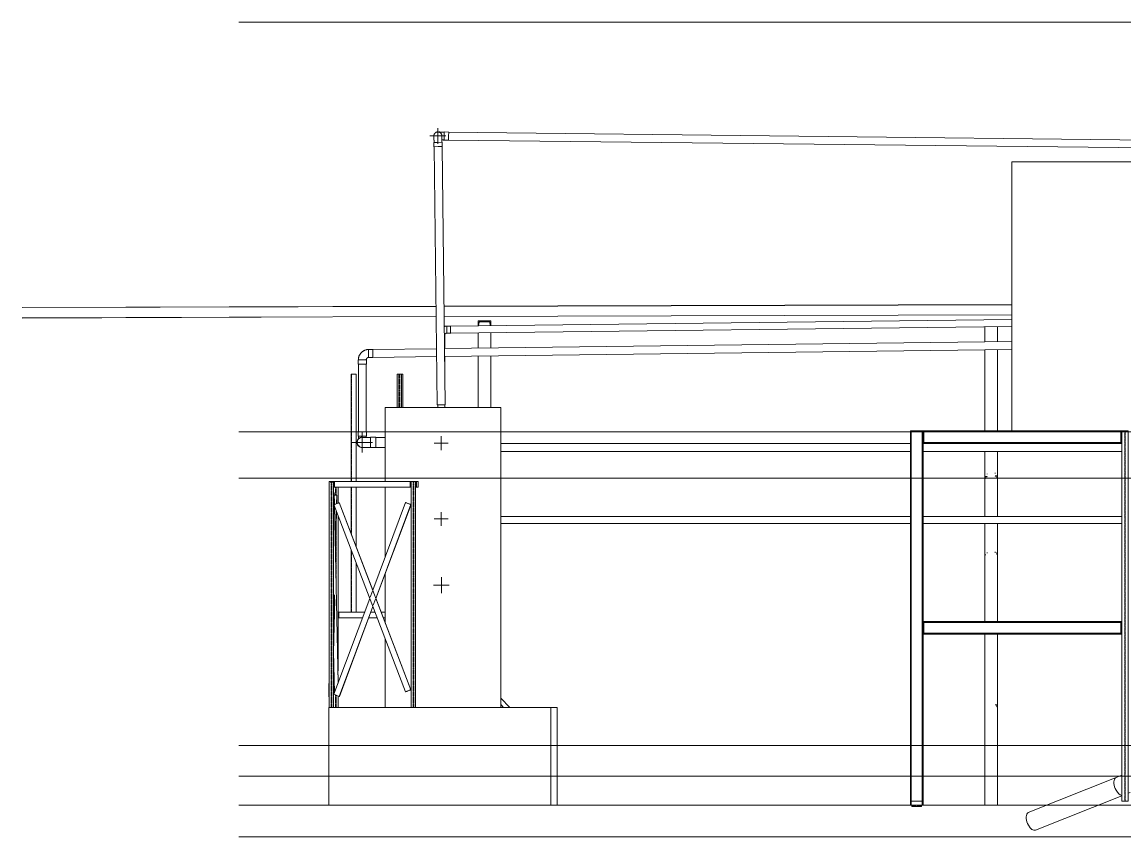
# Model space of a CAD drawing. Header units: centimetres. Extents: x -3046 to 63786, y -269 to 1483.
# Drawn here: x 15857 to 17596, y -50 to 1235 of the extents above; entities that cross this region are included whole.
import ezdxf

# ---------------------------------------------------------------- set-up
doc = ezdxf.new("R2010")
doc.units = ezdxf.units.CM
for name, pattern in [('Centre', [3.175, 0.635, -0.475, 1.59, -0.475]), ('Hidden', [0.714375, 0.47625, -0.238125]), ('Oculto', [0.714375, 0.47625, -0.238125])]:
    doc.linetypes.add(name, pattern=pattern)
for name, color, linetype, lineweight in [('A-FLOR', 7, 'Continuous', 9), ('A-FLOR-LEVL', 7, 'Continuous', 9), ('A-GENM', 7, 'Continuous', 9), ('M-EQPM', 7, 'Continuous', 9), ('M-HVAC-DUCT', 7, 'Continuous', 9), ('P-PIPE', 7, 'Continuous', 9), ('P-PIPE-CNTR', 7, 'Continuous', 9), ('S-BEAM', 7, 'Continuous', 9), ('S-COLS', 7, 'Continuous', 9)]:
    doc.layers.add(name, color=color, linetype=linetype, lineweight=lineweight)

# ---------------------------------------------------------------- blocks, each defined once
blk = doc.blocks.new('UC-Perfil universal-Pilar - 100x200 UC-1205056-s02')
at = {"layer": 'S-COLS'}
for p, q in [((-677.6, 590), (-677.6, 0)), ((-657.6, 574), (-657.6, 0)), ((-676.1, 0), (-677.6, 0)), ((-676.1, 6.5), (-676.1, 0)), ((-674.6, 0), (-676.1, 0)), ((-676.1, 0), (-676.1, 0)), ((-660.7, 0), (-674.6, 0)), ((-659.2, 0), (-660.7, 0)), ((-659.2, 6.5), (-659.2, 0)), ((-657.6, 0), (-659.2, 0)), ((-657.6, 0), (-657.6, 6.5)), ((-657.6, 0), (-657.6, 0))]:
    blk.add_line(p, q, dxfattribs=at)
blk = doc.blocks.new('UC-Perfil universal-Pilar - 100x200 UC-1216592-s02')
at = {"layer": 'S-COLS'}
for p, q in [((-677.6, 590), (-677.6, 6.5)), ((-677.3, 590), (-677.6, 590)), ((-676.1, 589), (-676.1, 6.5)), ((-659.2, 589), (-659.2, 6.5)), ((-657.6, 6.5), (-657.6, 589)), ((-676.1, 6.5), (-677.6, 6.5)), ((-674.6, 6.5), (-676.1, 6.5)), ((-660.7, 6.5), (-674.6, 6.5)), ((-659.2, 6.5), (-660.7, 6.5)), ((-657.6, 6.5), (-659.2, 6.5))]:
    blk.add_line(p, q, dxfattribs=at)
blk = doc.blocks.new('UC-Perfil universal-Pilar - 100x200 UC-V32-s02')
at = {"layer": 'S-COLS'}
for p, q in [((-344.4, 590), (-344.4, 6.5)), ((-334.4, 590), (-344.4, 590)), ((-334.4, 590), (-334.4, 6.5)), ((-334.4, 6.5), (-344.4, 6.5))]:
    blk.add_line(p, q, dxfattribs=at)
at = {"layer": 'S-COLS', "linetype": 'Oculto'}
for p, q in [((-339.8, 6.5), (-339.8, 590)), ((-339.1, 590), (-339.1, 6.5))]:
    blk.add_line(p, q, dxfattribs=at)
blk = doc.blocks.new('UC-Perfil universal - 150x200 UC-1208071-s02')
at = {"layer": 'S-BEAM'}
for p, q in [((-344.4, 289.6), (-345.7, 289.6)), ((-345.7, 288.1), (-344.4, 288.1)), ((-344.4, 271.2), (-345.7, 271.2)), ((-345.7, 269.6), (-344.4, 269.6))]:
    blk.add_line(p, q, dxfattribs=at)
blk = doc.blocks.new('UC-Perfil universal - 150x200 UC-1208385-s02')
at = {"layer": 'S-BEAM'}
for p, q in [((-656.3, 288.1), (-656.3, 289.6)), ((-345.7, 289.6), (-656.3, 289.6)), ((-656.3, 286.6), (-656.3, 288.1)), ((-345.7, 288.1), (-656.3, 288.1)), ((-656.3, 272.7), (-656.3, 286.6)), ((-345.7, 289.6), (-345.7, 288.1)), ((-345.7, 288.1), (-345.7, 286.6)), ((-345.7, 286.6), (-345.7, 272.7)), ((-656.3, 271.2), (-656.3, 272.7)), ((-656.3, 269.6), (-656.3, 271.2)), ((-656.3, 271.2), (-345.7, 271.2)), ((-345.7, 269.6), (-656.3, 269.6)), ((-345.7, 272.7), (-345.7, 271.2)), ((-345.7, 271.2), (-345.7, 269.6))]:
    blk.add_line(p, q, dxfattribs=at)
blk = doc.blocks.new('UC-Perfil universal - 150x200 UC-1208304-s02')
at = {"layer": 'S-BEAM'}
for p, q in [((-656.3, 588.5), (-656.3, 590)), ((-345.7, 590), (-656.3, 590)), ((-656.3, 586.9), (-656.3, 588.5)), ((-345.7, 588.5), (-656.3, 588.5)), ((-656.3, 573.1), (-656.3, 586.9)), ((-345.7, 590), (-345.7, 588.5)), ((-345.7, 588.5), (-345.7, 586.9)), ((-345.7, 586.9), (-345.7, 573.1)), ((-656.3, 571.5), (-656.3, 573.1)), ((-656.3, 570), (-656.3, 571.5)), ((-656.3, 571.5), (-345.7, 571.5)), ((-345.7, 570), (-656.3, 570)), ((-345.7, 573.1), (-345.7, 571.5)), ((-345.7, 571.5), (-345.7, 570))]:
    blk.add_line(p, q, dxfattribs=at)
blk = doc.blocks.new('UC-Perfil universal - 150x200 UC-1218457-s02')
at = {"layer": 'S-BEAM'}
for p, q in [((-675.1, 0), (-675.1, -0.6)), ((-660.1, -0.6), (-660.1, 0)), ((-669.6, -0.6), (-675.1, -0.6)), ((-675.1, -0.6), (-675.1, -1.9)), ((-675.1, -1.9), (-660.1, -1.9)), ((-660.1, -0.6), (-665.6, -0.6)), ((-660.1, -1.9), (-660.1, -0.6))]:
    blk.add_line(p, q, dxfattribs=at)
for centre, start_param, end_param in [((-669.6, 0.7), 4.712389, 5.759587), ((-665.6, 0.7), 3.665191, 4.712389)]:
    blk.add_ellipse(centre, major_axis=(1.52, 0), ratio=0.859138, start_param=start_param, end_param=end_param, dxfattribs=at)
blk = doc.blocks.new('UC-Perfil universal - 150x200 UC-1218455-s02')
at = {"layer": 'S-BEAM'}
blk.add_line((-660.1, -1.9), (-675.1, -1.9), dxfattribs=at)
blk = doc.blocks.new('Modelos genéricos 1 - Modelos genéricos 1-1214762-s02')
at = {"layer": 'A-GENM'}
for p, q in [((-1594, 154.2), (-1244, 154.2)), ((-1594, 154.2), (-1594, 0)), ((-1244, 154.2), (-1234, 154.2)), ((-1244, 0), (-1244, 154.2)), ((-1234, 0), (-1234, 154.2)), ((-1244, 0), (-1594, 0)), ((-1234, 0), (-1244, 0))]:
    blk.add_line(p, q, dxfattribs=at)
blk = doc.blocks.new('Elbow PVC NCh - Elbow PVC NCh-1218113-s02')
at = {"layer": 'P-PIPE', "color": 6, "true_color": 0xff00ff}
for p, q in [((-1402.2, 755.3), (-1408.3, 755.2)), ((-1411.3, 735.5), (-1411.3, 741.2)), ((-1411.3, 741.2), (-1411.3, 741.2)), ((-1408.2, 743.9), (-1402.1, 744))]:
    blk.add_line(p, q, dxfattribs=at)
at = {"layer": 'P-PIPE', "color": 6, "true_color": 0xff00ff, "flags": 128}
for points in [[(-1408.3, 755.1), (-1408.9, 755), (-1409.5, 755), (-1410, 754.9), (-1410.6, 754.9), (-1411.1, 754.8), (-1411.7, 754.6), (-1412.2, 754.5)], [(-1411.5, 741.2), (-1411.5, 741.3), (-1411.5, 741.4), (-1411.5, 741.5), (-1411.4, 741.6), (-1411.4, 741.7), (-1411.4, 741.8), (-1411.4, 741.9), (-1411.3, 742), (-1411.3, 742.1), (-1411.3, 742.2), (-1411.2, 742.3), (-1411.2, 742.4), (-1411.1, 742.5), (-1411.1, 742.6), (-1411, 742.7), (-1410.9, 742.8), (-1410.8, 742.9), (-1410.8, 743), (-1410.7, 743.1), (-1410.6, 743.1), (-1410.5, 743.2), (-1410.4, 743.3), (-1410.3, 743.4), (-1410.2, 743.5), (-1410.1, 743.5), (-1410, 743.6), (-1409.8, 743.7), (-1409.7, 743.7), (-1409.6, 743.8), (-1409.5, 743.8), (-1409.3, 743.9), (-1409.2, 743.9), (-1409.1, 743.9), (-1408.9, 744), (-1408.8, 744), (-1408.6, 744), (-1408.5, 744), (-1408.4, 744), (-1408.2, 744.1)]]:
    blk.add_lwpolyline(points, dxfattribs=at)
at = {"layer": 'P-PIPE', "color": 6, "true_color": 0xff00ff}
for centre, major_axis, ratio, start_param, end_param in [((-1408.3, 749.6), (-0.07, 5.66), 0.003681, 3.473186, 6.352979), ((-1402.2, 749.6), (-0.07, 5.66), 0.003681, 3.996785, 6.352979), ((-1417, 741.2), (5.67, 0), 0.325568, 0.000371, 0.52397), ((-1417, 735.5), (5.67, 0), 0.325568, 0.000371, 0.495151), ((-1417, 735.5), (5.67, 0), 0.325568, 6.021757, 6.283557), ((-1408.3, 749.6), (-0.07, 5.66), 0.003681, 3.141593, 3.473186), ((-1402.2, 749.6), (-0.07, 5.66), 0.003681, 3.473186, 3.993972), ((-1402.2, 749.6), (-0.07, 5.66), 0.003681, 3.211386, 3.473186)]:
    blk.add_ellipse(centre, major_axis=major_axis, ratio=ratio, start_param=start_param, end_param=end_param, dxfattribs=at)
blk = doc.blocks.new('Elbow PVC NCh - Elbow PVC NCh-1219825-s02')
at = {"layer": 'P-PIPE', "color": 6, "true_color": 0xff00ff}
for p, q in [((-1520, 580.2), (-1528.6, 580.2)), ((-1528.6, 580.2), (-1528.6, 571.9)), ((-1520, 571.9), (-1520, 580.2)), ((-1528.6, 571.9), (-1528.6, 563.7)), ((-1528.6, 563.7), (-1520, 563.7)), ((-1520, 563.7), (-1520, 571.9))]:
    blk.add_line(p, q, dxfattribs=at)
at = {"layer": 'P-PIPE', "color": 6, "true_color": 0xff00ff, "flags": 128}
for points in [[(-1528.6, 579.9), (-1529.1, 579.9), (-1529.6, 579.9), (-1530.1, 579.9), (-1530.6, 579.9), (-1531.1, 579.9), (-1531.6, 579.9), (-1532.1, 579.9), (-1532.6, 579.9), (-1533.1, 579.9), (-1533.6, 579.9), (-1534, 579.9), (-1534.5, 579.9), (-1534.9, 579.9), (-1535.4, 579.9), (-1535.8, 579.9), (-1536.2, 579.9), (-1536.6, 579.9), (-1537, 579.9), (-1537.4, 579.9), (-1537.8, 579.9), (-1538.1, 579.9), (-1538.4, 579.9), (-1538.8, 579.9), (-1539.1, 579.9), (-1539.4, 579.9), (-1539.6, 579.9), (-1539.9, 579.9), (-1540.1, 579.9), (-1540.3, 579.9), (-1540.5, 579.9), (-1540.7, 579.9), (-1540.8, 579.9), (-1541, 579.9), (-1541.1, 579.9), (-1541.2, 579.9), (-1541.3, 579.9), (-1541.3, 579.9), (-1541.4, 579.9), (-1541.4, 579.9), (-1541.4, 579.9)], [(-1541.4, 563.9), (-1541.4, 563.9), (-1541.3, 563.9), (-1541.3, 563.9), (-1541.2, 563.9), (-1541.1, 563.9), (-1541, 563.9), (-1540.9, 563.9), (-1540.7, 563.9), (-1540.6, 563.9), (-1540.4, 563.9), (-1540.2, 563.9), (-1539.9, 563.9), (-1539.7, 563.9), (-1539.4, 563.9), (-1539.1, 563.9), (-1538.8, 563.9), (-1538.5, 563.9), (-1538.2, 563.9), (-1537.9, 563.9), (-1537.5, 563.9), (-1537.1, 563.9), (-1536.7, 563.9), (-1536.3, 563.9), (-1535.9, 563.9), (-1535.5, 563.9), (-1535.1, 563.9), (-1534.6, 563.9), (-1534.2, 563.9), (-1533.7, 563.9), (-1533.2, 563.9), (-1532.7, 563.9), (-1532.2, 563.9), (-1531.8, 563.9), (-1531.3, 563.9), (-1530.8, 563.9), (-1530.2, 563.9), (-1529.7, 563.9), (-1529.2, 563.9), (-1528.7, 563.9), (-1528.6, 563.9)]]:
    blk.add_lwpolyline(points, dxfattribs=at)
at = {"layer": 'P-PIPE', "color": 6, "true_color": 0xff00ff}
for radius, start, end in [(8.25, 75.9345, 180), (8, 150, 180), (8, 105, 148.6592), (8, 87.3585, 98.156), (8, 79.649, 82.758), (8.26, 180, 284.0009), (8, 180, 240), (8, 246.4569, 273.4117)]:
    blk.add_arc((-1541.4, 571.9), radius, start, end, dxfattribs=at)
blk = doc.blocks.new('Elbow PVC NCh - Elbow PVC NCh-V36-s02')
at = {"layer": 'P-PIPE', "color": 6, "true_color": 0xff00ff}
for p, q in [((-1547.8, 588.8), (-1547.8, 581.9)), ((-1541.4, 588.8), (-1547.8, 588.8)), ((-1547.8, 581.9), (-1541.4, 581.9)), ((-1534.9, 588.8), (-1541.4, 588.8)), ((-1541.4, 581.9), (-1534.9, 581.9)), ((-1534.9, 581.9), (-1534.9, 588.8))]:
    blk.add_line(p, q, dxfattribs=at)
at = {"layer": 'P-PIPE', "color": 6, "true_color": 0xff00ff, "flags": 128}
for points in [[(-1547.6, 577.2), (-1547.6, 577.6), (-1547.6, 577.9), (-1547.6, 578.3), (-1547.6, 578.7), (-1547.6, 579.1), (-1547.6, 579.4), (-1547.6, 579.8), (-1547.6, 580.2), (-1547.6, 580.6), (-1547.6, 581), (-1547.6, 581.4), (-1547.6, 581.8), (-1547.6, 581.9)], [(-1535.1, 581.9), (-1535.1, 581.5), (-1535.1, 581.1), (-1535.1, 580.7), (-1535.1, 580.3), (-1535.1, 579.9)]]:
    blk.add_lwpolyline(points, dxfattribs=at)
blk = doc.blocks.new('Elbow PVC NCh - Elbow PVC NCh-1219900-s02')
at = {"layer": 'P-PIPE', "color": 6, "true_color": 0xff00ff}
for p, q in [((-1524.7, 718.6), (-1531.6, 718.5)), ((-1531.6, 718.5), (-1531.4, 706)), ((-1524.6, 705.7), (-1524.7, 718.6)), ((-1547.8, 702), (-1547.8, 695.2)), ((-1535.3, 702), (-1547.8, 702)), ((-1534.9, 702), (-1535.2, 702)), ((-1534.9, 695.2), (-1534.9, 702)), ((-1531.4, 705.8), (-1531.4, 705.6)), ((-1531.4, 705.6), (-1524.6, 705.7)), ((-1547.8, 695.2), (-1534.9, 695.2))]:
    blk.add_line(p, q, dxfattribs=at)
at = {"layer": 'P-PIPE', "color": 6, "true_color": 0xff00ff, "flags": 128}
for points in [[(-1531.6, 718.3), (-1532.2, 718.3), (-1532.9, 718.2), (-1533.5, 718.2), (-1534.1, 718.1), (-1534.8, 717.9), (-1535.4, 717.8), (-1536, 717.6), (-1536.7, 717.4), (-1537.3, 717.2), (-1537.9, 716.9), (-1538.5, 716.7), (-1539, 716.4), (-1539.6, 716), (-1540.2, 715.7), (-1540.7, 715.3), (-1541.2, 715), (-1541.7, 714.6), (-1542.2, 714.1), (-1542.7, 713.7), (-1543.2, 713.2), (-1543.6, 712.7), (-1544, 712.2), (-1544.4, 711.7), (-1544.8, 711.2), (-1545.2, 710.6), (-1545.5, 710.1), (-1545.8, 709.5), (-1546.1, 708.9), (-1546.4, 708.3), (-1546.6, 707.7), (-1546.8, 707.1), (-1547, 706.5), (-1547.2, 705.9), (-1547.3, 705.2), (-1547.4, 704.6), (-1547.5, 703.9), (-1547.6, 703.3), (-1547.6, 702.7), (-1547.6, 702)], [(-1535.1, 702), (-1535.1, 702.2), (-1535.1, 702.3), (-1535.1, 702.5), (-1535.1, 702.6), (-1535.1, 702.8), (-1535, 702.9), (-1535, 703.1), (-1534.9, 703.2), (-1534.9, 703.4), (-1534.8, 703.5), (-1534.8, 703.6), (-1534.7, 703.8), (-1534.6, 703.9), (-1534.6, 704), (-1534.5, 704.2), (-1534.4, 704.3), (-1534.3, 704.4), (-1534.2, 704.5), (-1534.1, 704.6), (-1534, 704.7), (-1533.9, 704.8), (-1533.8, 704.9), (-1533.6, 705), (-1533.5, 705.1), (-1533.4, 705.2), (-1533.3, 705.3), (-1533.1, 705.4), (-1533, 705.4), (-1532.9, 705.5), (-1532.7, 705.5), (-1532.6, 705.6), (-1532.4, 705.6), (-1532.3, 705.7), (-1532.1, 705.7), (-1532, 705.7), (-1531.8, 705.8), (-1531.7, 705.8), (-1531.5, 705.8), (-1531.4, 705.8)]]:
    blk.add_lwpolyline(points, dxfattribs=at)
blk = doc.blocks.new('Elbow PVC NCh - Elbow PVC NCh-V37-s02')
at = {"layer": 'P-PIPE', "color": 6, "true_color": 0xff00ff}
for p, q in [((-1428.5, 1044.9), (-1428.4, 1038)), ((-1422.1, 1044.9), (-1428.5, 1044.9)), ((-1415.6, 1045), (-1422.1, 1044.9)), ((-1415.5, 1038.2), (-1415.6, 1045)), ((-1428.4, 1038), (-1422, 1038.1)), ((-1422, 1038.1), (-1415.5, 1038.2))]:
    blk.add_line(p, q, dxfattribs=at)
at = {"layer": 'P-PIPE', "color": 6, "true_color": 0xff00ff, "flags": 128}
for points in [[(-1428.4, 1054.9), (-1428.4, 1054.9), (-1428.4, 1054.8), (-1428.4, 1054.8), (-1428.4, 1054.7), (-1428.4, 1054.7), (-1428.4, 1054.6), (-1428.4, 1054.5), (-1428.4, 1054.4), (-1428.4, 1054.2), (-1428.4, 1054.1), (-1428.4, 1053.9), (-1428.4, 1053.7), (-1428.4, 1053.5), (-1428.4, 1053.3), (-1428.4, 1053.1), (-1428.4, 1052.9), (-1428.4, 1052.6), (-1428.4, 1052.4), (-1428.4, 1052.1), (-1428.4, 1051.8), (-1428.4, 1051.5), (-1428.4, 1051.2), (-1428.4, 1050.9), (-1428.4, 1050.6), (-1428.4, 1050.3), (-1428.4, 1049.9), (-1428.4, 1049.6), (-1428.4, 1049.2), (-1428.4, 1048.9), (-1428.4, 1048.5), (-1428.3, 1048.1), (-1428.3, 1047.7), (-1428.3, 1047.4), (-1428.3, 1047), (-1428.3, 1046.6), (-1428.3, 1046.2), (-1428.3, 1045.8), (-1428.3, 1045.4), (-1428.3, 1045), (-1428.3, 1044.9)], [(-1415.8, 1045), (-1415.8, 1045.4), (-1415.8, 1045.8), (-1415.8, 1046.2), (-1415.8, 1046.6), (-1415.8, 1047), (-1415.8, 1047.4), (-1415.8, 1047.8), (-1415.8, 1048.2), (-1415.9, 1048.5), (-1415.9, 1048.9), (-1415.9, 1049.3), (-1415.9, 1049.6), (-1415.9, 1050), (-1415.9, 1050.3), (-1415.9, 1050.7), (-1415.9, 1051), (-1415.9, 1051.3), (-1415.9, 1051.6), (-1415.9, 1051.9), (-1415.9, 1052.2), (-1415.9, 1052.5), (-1415.9, 1052.7), (-1415.9, 1053), (-1415.9, 1053.2), (-1415.9, 1053.4), (-1415.9, 1053.6), (-1415.9, 1053.8), (-1415.9, 1054), (-1415.9, 1054.2), (-1415.9, 1054.3), (-1415.9, 1054.5), (-1415.9, 1054.6), (-1415.9, 1054.7), (-1415.9, 1054.8), (-1415.9, 1054.9), (-1415.9, 1054.9), (-1415.9, 1055), (-1415.9, 1055), (-1415.9, 1055), (-1415.9, 1055)]]:
    blk.add_lwpolyline(points, dxfattribs=at)
at = {"layer": 'P-PIPE', "color": 6, "true_color": 0xff00ff}
for radius, start, end in [(6.44, 90.7043, 194.3951), (6.25, 90.7043, 184.116), (6.44, 346.6988, 90.7043), (6.25, 353.853, 90.7043)]:
    blk.add_arc((-1422.2, 1054.9), radius, start, end, dxfattribs=at)
blk = doc.blocks.new('Barras cuadradas - Pilar - SQ 70mm-1222398-s02')
at = {"layer": 'S-COLS', "linetype": 'Oculto'}
for p, q in [((-1583.8, 489), (-1583.8, 501.4)), ((-1582.5, 489), (-1582.5, 501.4)), ((-1582.5, 349), (-1582.5, 438)), ((-1583.8, 154.2), (-1583.8, 173.9)), ((-1582.5, 154.2), (-1582.5, 173.4))]:
    blk.add_line(p, q, dxfattribs=at)
at = {"layer": 'S-COLS'}
for p, q in [((-1579.6, 476.2), (-1579.6, 501.4)), ((-1579.6, 211.8), (-1579.6, 456.7)), ((-1579.6, 154.2), (-1579.6, 172.3))]:
    blk.add_line(p, q, dxfattribs=at)
blk = doc.blocks.new('Barras cuadradas - Pilar - SQ 70mm-V38-s02')
at = {"layer": 'S-COLS'}
for p, q in [((-1593.6, 510.4), (-1593.6, 154.2)), ((-1592.1, 510.4), (-1593.6, 510.4)), ((-1586.6, 154.2), (-1586.6, 509.4))]:
    blk.add_line(p, q, dxfattribs=at)
at = {"layer": 'S-COLS', "linetype": 'Oculto'}
for p, q in [((-1590.7, 154.2), (-1590.7, 509.4)), ((-1589.5, 154.2), (-1589.5, 509.4))]:
    blk.add_line(p, q, dxfattribs=at)
blk = doc.blocks.new('Barras cuadradas - Pilar - SQ 70mm-V39-s02')
at = {"layer": 'S-COLS'}
for p, q in [((-1464.3, 510.4), (-1464.3, 154.2)), ((-1457.3, 510.4), (-1464.3, 510.4)), ((-1457.3, 154.2), (-1457.3, 510.4))]:
    blk.add_line(p, q, dxfattribs=at)
at = {"layer": 'S-COLS', "linetype": 'Oculto'}
for p, q in [((-1461.4, 154.2), (-1461.4, 510.4)), ((-1460.1, 154.2), (-1460.1, 510.4))]:
    blk.add_line(p, q, dxfattribs=at)
blk = doc.blocks.new('Barras cuadradas - Pilar - SQ 70mm-1222780-s02')
at = {"layer": 'S-COLS'}
for p, q in [((-1477.7, 679.5), (-1479.6, 679.5)), ((-1477.7, 626.7), (-1477.7, 679.5))]:
    blk.add_line(p, q, dxfattribs=at)
blk = doc.blocks.new('Barras cuadradas - Pilar - SQ 70mm-1222802-s02')
at = {"layer": 'S-COLS'}
for p, q in [((-1486.6, 679.5), (-1486.6, 626.7)), ((-1479.6, 679.5), (-1486.6, 679.5)), ((-1479.6, 626.7), (-1479.6, 679.5))]:
    blk.add_line(p, q, dxfattribs=at)
at = {"layer": 'S-COLS', "linetype": 'Oculto'}
for p, q in [((-1483.7, 626.7), (-1483.7, 679.5)), ((-1482.4, 626.7), (-1482.4, 679.5))]:
    blk.add_line(p, q, dxfattribs=at)
blk = doc.blocks.new('HSS Rectangular-Column - HSS10X8X3_8-1234298-s02')
at = {"layer": 'S-COLS'}
for p, q in [((-1558.9, 679.5), (-1558.9, 510.4)), ((-1558.9, 679.5), (-1557, 679.5)), ((-1552.8, 679.5), (-1557, 679.5)), ((-1552.8, 679.5), (-1550.9, 679.5)), ((-1550.9, 510.4), (-1550.9, 679.5)), ((-1558.9, 501.4), (-1558.9, 428.3)), ((-1550.9, 407.4), (-1550.9, 501.4)), ((-1558.9, 402.7), (-1558.9, 304.3)), ((-1550.9, 304.3), (-1550.9, 381.8))]:
    blk.add_line(p, q, dxfattribs=at)
at = {"layer": 'S-COLS', "linetype": 'Hidden'}
for p, q in [((-1558.5, 679.5), (-1558.5, 510.4)), ((-1551.3, 510.4), (-1551.3, 679.5)), ((-1558.5, 501.4), (-1558.5, 427.3)), ((-1551.3, 408.4), (-1551.3, 501.4)), ((-1558.5, 401.6), (-1558.5, 304.3)), ((-1551.3, 304.3), (-1551.3, 382.8))]:
    blk.add_line(p, q, dxfattribs=at)
blk = doc.blocks.new('Elbow PVC NCh - Elbow PVC NCh-V40-s02')
at = {"layer": 'P-PIPE', "color": 6, "true_color": 0xff00ff}
for p, q in [((-1412.1, 1061.2), (-1412.2, 1054.8)), ((-1405.2, 1061.1), (-1412.1, 1061.2)), ((-1405.3, 1054.7), (-1405.2, 1061.1)), ((-1412.2, 1054.8), (-1412.3, 1048.3)), ((-1412.3, 1048.3), (-1405.4, 1048.2)), ((-1405.4, 1048.2), (-1405.3, 1054.7))]:
    blk.add_line(p, q, dxfattribs=at)
at = {"layer": 'P-PIPE', "color": 6, "true_color": 0xff00ff, "flags": 128}
for points in [[(-1420.3, 1061.2), (-1420.1, 1061.2), (-1419.8, 1061.2), (-1419.6, 1061.2), (-1419.3, 1061.1), (-1419, 1061.1), (-1418.7, 1061.1), (-1418.4, 1061.1), (-1418.1, 1061.1), (-1417.8, 1061.1), (-1417.5, 1061.1), (-1417.1, 1061.1), (-1416.8, 1061.1), (-1416.4, 1061.1), (-1416.1, 1061.1), (-1415.7, 1061.1), (-1415.3, 1061.1), (-1414.9, 1061.1), (-1414.6, 1061.1), (-1414.2, 1061.1), (-1413.8, 1061.1), (-1413.4, 1061), (-1413, 1061), (-1412.6, 1061), (-1412.2, 1061), (-1412.1, 1061)], [(-1412.3, 1048.5), (-1412.7, 1048.5), (-1413.1, 1048.5), (-1413.5, 1048.5), (-1413.9, 1048.6), (-1414.3, 1048.6), (-1414.7, 1048.6), (-1415.1, 1048.6), (-1415.4, 1048.6), (-1415.8, 1048.6)]]:
    blk.add_lwpolyline(points, dxfattribs=at)
at = {"layer": 'P-PIPE', "color": 6, "true_color": 0xff00ff}
for radius, start, end in [(6.44, 112.3473, 119), (6.45, 97.3473, 104), (6.45, 82.3473, 89), (6.45, 67.3473, 74), (6.44, 52.3473, 59), (6.45, 172.3473, 179), (6.45, 187.3473, 194), (6.45, 159.0097, 164), (6.45, 142.3473, 149), (6.44, 127.3473, 134), (6.45, 37.3473, 44), (6.44, 22.3473, 29), (6.45, 7.3473, 14), (6.44, 352.3473, 359)]:
    blk.add_arc((-1422.2, 1054.9), radius, start, end, dxfattribs=at)
blk = doc.blocks.new('HSS Square - HSS 70mm-1238580-s02')
at = {"layer": 'S-BEAM'}
for p, q in [((-1308.8, 154.2), (-1323.2, 168.6)), ((-1323.2, 158.7), (-1318.8, 154.2))]:
    blk.add_line(p, q, dxfattribs=at)
blk = doc.blocks.new('UC-Perfil universal - 150x200 UC-1245460-s02')
at = {"layer": 'S-BEAM'}
for p, q in [((-344.4, 588.5), (-345.7, 588.5)), ((-333.3, 588.5), (-334.4, 588.5)), ((-345.7, 571.5), (-344.4, 571.5)), ((-344.4, 570), (-345.7, 570))]:
    blk.add_line(p, q, dxfattribs=at)
blk = doc.blocks.new('C Shapes - C8x16-1243789-s02')
at = {"layer": 'S-BEAM'}
for p, q in [((-345.7, 589), (-344.4, 588.7)), ((-344.4, 575.3), (-345.7, 575)), ((-345.7, 574), (-344.4, 574))]:
    blk.add_line(p, q, dxfattribs=at)
blk = doc.blocks.new('C Shapes - C8x16-1245401-s02')
at = {"layer": 'S-BEAM'}
for p, q in [((-657.6, 574), (-656.9, 574)), ((-656.9, 574), (-656.9, 589)), ((-656.9, 574), (-656.3, 574))]:
    blk.add_line(p, q, dxfattribs=at)
blk = doc.blocks.new('C Shapes - C8x16-1245432-s02')
at = {"layer": 'S-BEAM'}
for p, q in [((-344.6, 588.8), (-345.7, 588.5)), ((-345.7, 575.5), (-344.6, 575.2))]:
    blk.add_line(p, q, dxfattribs=at)
blk = doc.blocks.new('C Shapes - C6x9-1247498-s02')
at = {"layer": 'S-BEAM'}
for p, q in [((-1578.3, 304.3), (-1579.6, 304.3)), ((-1578.3, 303.4), (-1579.6, 303.2)), ((-1579.6, 296.4), (-1578.3, 296.2)), ((-1578.3, 295.3), (-1579.6, 295.3))]:
    blk.add_line(p, q, dxfattribs=at)
blk = doc.blocks.new('C Shapes - C6x9-1247196-s02')
at = {"layer": 'S-BEAM'}
for p, q in [((-1578.3, 295.3), (-1578.3, 304.3)), ((-1537.8, 304.3), (-1578.3, 304.3)), ((-1521.3, 304.3), (-1528, 304.3)), ((-1504.9, 304.3), (-1511.5, 304.3)), ((-1578.3, 295.3), (-1541.1, 295.3)), ((-1531.3, 295.3), (-1517.8, 295.3)), ((-1508, 295.3), (-1504.9, 295.3))]:
    blk.add_line(p, q, dxfattribs=at)
blk = doc.blocks.new('C Shapes - C6x9-1247691-s02')
at = {"layer": 'S-BEAM'}
for p, q in [((-1585.4, 501.4), (-1585.4, 510.4)), ((-1465.8, 510.4), (-1585.4, 510.4)), ((-1465.8, 510.4), (-1465.8, 501.4)), ((-1465.7, 509.1), (-1465.6, 509.4)), ((-1465.7, 504), (-1465.7, 507.8)), ((-1585.4, 501.4), (-1465.8, 501.4)), ((-1465.8, 501.4), (-1465.5, 501.4)), ((-1465.6, 502.2), (-1465.7, 502.7)), ((-1465.5, 501.4), (-1465.5, 501.6))]:
    blk.add_line(p, q, dxfattribs=at)
for centre, major_axis, start_param, end_param in [((-1465.7, 507.8), (0, 1.27), 0.165108, 1.102234), ((-1465.7, 507.8), (0, 1.27), 1.336515, 1.570796), ((-1465.7, 504), (0, 1.27), 1.570796, 2.976485), ((-1465.6, 501.6), (0, 0.636), 4.712389, 6.118077)]:
    blk.add_ellipse(centre, major_axis=major_axis, ratio=0.043094, start_param=start_param, end_param=end_param, dxfattribs=at)
blk = doc.blocks.new('C Shapes - C6x9-1247754-s02')
at = {"layer": 'S-BEAM'}
for p, q in [((-1456.1, 510.4), (-1457.3, 510.4)), ((-1456.1, 501.4), (-1456.1, 510.4)), ((-1453.4, 510.4), (-1456.1, 510.4)), ((-1453.4, 510.4), (-1453.4, 501.4)), ((-1457.3, 501.4), (-1456.1, 501.4)), ((-1456.1, 501.4), (-1453.4, 501.4))]:
    blk.add_line(p, q, dxfattribs=at)
blk = doc.blocks.new('C Shapes - C6x9-1247776-s02')
at = {"layer": 'S-BEAM'}
blk.add_line((-1464.3, 501.4), (-1465.5, 501.4), dxfattribs=at)
blk = doc.blocks.new('C Shapes - C6x9-1248122-s02')
at = {"layer": 'S-BEAM'}
for p, q in [((-1593.7, 510.4), (-1593.7, 501.4)), ((-1585.4, 501.4), (-1586.6, 501.4))]:
    blk.add_line(p, q, dxfattribs=at)
blk = doc.blocks.new('C Shapes - C6x9-1248994-s02')
at = {"layer": 'S-BEAM'}
for p, q in [((-1585.5, 489), (-1581.7, 489)), ((-1581.7, 489), (-1582, 475.3)), ((-1581.7, 489), (-1581.5, 483.7)), ((-1581.7, 475.4), (-1581.5, 483.7)), ((-1582.3, 463.6), (-1583.6, 401.1)), ((-1583.4, 393.5), (-1582, 462.9)), ((-1585, 331.8), (-1586.6, 256.3)), ((-1586.6, 241), (-1584.9, 324.2)), ((-1594.3, 176.4), (-1593.6, 208.1)), ((-1593.6, 176.4), (-1594.3, 176.4)), ((-1594.3, 176.4), (-1594.3, 176.3)), ((-1594, 176.1), (-1594.1, 171.2)), ((-1594.1, 171.2), (-1594, 171.1)), ((-1594, 171.1), (-1593.6, 171.1))]:
    blk.add_line(p, q, dxfattribs=at)
for centre, start_param, end_param in [((-1593.6, 176.3), 0.03527, 1.440958), ((-1593.4, 171.2), 4.912767, 6.318455)]:
    blk.add_ellipse(centre, major_axis=(-0.636, 0.013), ratio=0.591253, start_param=start_param, end_param=end_param, dxfattribs=at)
blk = doc.blocks.new('C Shapes - C6x9-1249007-s02')
at = {"layer": 'S-BEAM'}
for p, q in [((-1585.5, 492.3), (-1586.6, 492.3)), ((-1586.6, 491.8), (-1586, 491.9)), ((-1586.2, 487.5), (-1586.6, 487.5)), ((-1586.6, 487), (-1585.7, 487)), ((-1585.4, 474), (-1585.7, 487.1)), ((-1585.7, 487), (-1585.7, 487.1)), ((-1585.4, 474), (-1585.7, 487)), ((-1585.5, 492.2), (-1585.5, 492.3)), ((-1585.1, 474.1), (-1585.5, 492.3)), ((-1579.5, 192.5), (-1585.4, 471.7)), ((-1579.5, 192.5), (-1585.4, 471.7)), ((-1579.2, 193.3), (-1585, 470.9)), ((-1585.2, 177.3), (-1586.6, 242.2))]:
    blk.add_line(p, q, dxfattribs=at)
for centre, start_param, end_param in [((-1586.3, 487.1), 6.247902, 7.65359), ((-1586.1, 492.2), 4.842214, 6.247902)]:
    blk.add_ellipse(centre, major_axis=(0.636, 0.013), ratio=0.59166, start_param=start_param, end_param=end_param, dxfattribs=at)
blk = doc.blocks.new('C Shapes - C6x9-1249595-s02')
at = {"layer": 'S-BEAM'}
for p, q in [((-1473.2, 477.1), (-1524.8, 338.8)), ((-1520, 326.1), (-1464.8, 473.9)), ((-1519.8, 326.1), (-1464.6, 473.9)), ((-1473.2, 477.1), (-1464.8, 473.9)), ((-1473, 477.1), (-1473.2, 477.1)), ((-1472.9, 477), (-1473, 477.1)), ((-1471.9, 476.6), (-1472.3, 476.8)), ((-1467.1, 474.8), (-1470.7, 476.2)), ((-1465.4, 474.2), (-1465.9, 474.4)), ((-1464.8, 473.9), (-1464.6, 473.9)), ((-1464.6, 473.9), (-1464.7, 474)), ((-1525.4, 337.3), (-1529, 327.8)), ((-1529.6, 326.1), (-1586.1, 174.8)), ((-1577.7, 171.6), (-1524.7, 313.4)), ((-1577.5, 171.6), (-1524.7, 313.2)), ((-1524.1, 315.1), (-1520.6, 324.6)), ((-1577.7, 171.6), (-1586.1, 174.8)), ((-1577.5, 171.6), (-1577.7, 171.6))]:
    blk.add_line(p, q, dxfattribs=at)
for centre, major_axis, start_param, end_param in [((-1472.9, 477), (-0.596, 0.223), 3.280058, 4.685746), ((-1470.7, 476.2), (-1.19, 0.45), 0.138465, 1.544154), ((-1467.1, 474.8), (-1.19, 0.45), 1.544154, 2.949842), ((-1464.8, 474), (-0.596, 0.223), 4.685746, 6.091434)]:
    blk.add_ellipse(centre, major_axis=major_axis, ratio=0.009959, start_param=start_param, end_param=end_param, dxfattribs=at)
blk = doc.blocks.new('C Shapes - C6x9-1249612-s02')
at = {"layer": 'S-BEAM'}
for p, q in [((-1586.1, 473.8), (-1586, 473.8)), ((-1473.2, 178.9), (-1586.1, 473.8)), ((-1585.4, 474), (-1584.8, 474.2)), ((-1583.6, 474.7), (-1580, 476.1)), ((-1578.9, 476.5), (-1578.5, 476.7)), ((-1577.9, 476.9), (-1577.7, 477)), ((-1577.7, 477), (-1577.6, 477)), ((-1464.8, 182.1), (-1577.7, 477)), ((-1577.6, 477), (-1524.8, 339)), ((-1519.9, 326.4), (-1464.7, 182.1)), ((-1473.1, 178.9), (-1473.2, 178.9)), ((-1473.1, 178.9), (-1464.7, 182.1)), ((-1471.9, 179.3), (-1472.5, 179.2)), ((-1467.1, 181.2), (-1470.7, 179.8)), ((-1465.6, 181.8), (-1466, 181.6)), ((-1464.8, 182.1), (-1465, 182)), ((-1464.7, 182.1), (-1464.8, 182.1))]:
    blk.add_line(p, q, dxfattribs=at)
for centre, major_axis, start_param, end_param in [((-1586, 473.8), (0.594, 0.227), 0.19167, 1.597359), ((-1583.6, 474.7), (1.19, 0.45), 3.333263, 4.738951), ((-1580, 476.1), (1.19, 0.45), 4.738951, 6.144639), ((-1577.9, 476.9), (0.594, 0.227), 1.597359, 3.003047), ((-1473.1, 178.9), (0.594, 0.227), 0.19167, 1.597359), ((-1470.7, 179.8), (1.19, 0.45), 3.333263, 4.738951), ((-1467.1, 181.2), (1.19, 0.45), 4.738951, 6.144639), ((-1465, 182), (0.594, 0.227), 1.597359, 3.003047)]:
    blk.add_ellipse(centre, major_axis=major_axis, ratio=0.010172, start_param=start_param, end_param=end_param, dxfattribs=at)
blk = doc.blocks.new('Tanque - Tanque-1252674-s02')
at = {"layer": 'M-EQPM'}
for p, q in [((-1505.1, 626.7), (-1505.1, 510.4)), ((-1414.1, 626.7), (-1505.1, 626.7)), ((-1323.1, 626.7), (-1414.1, 626.7)), ((-1323.1, 154.2), (-1323.1, 626.7)), ((-1505.1, 501.4), (-1505.1, 391.8)), ((-1505.1, 365.6), (-1505.1, 287.6)), ((-1505.1, 262), (-1505.1, 154.2))]:
    blk.add_line(p, q, dxfattribs=at)
blk = doc.blocks.new('Torre - Torre-1256069-s02')
at = {"layer": 'M-EQPM'}
for p, q in [((-517.8, 1014), (-162.8, 1014)), ((-517.8, 1014), (-517.8, 590)), ((-162.8, 590), (-162.8, 1014))]:
    blk.add_line(p, q, dxfattribs=at)
blk = doc.blocks.new('M Canal C-Pilar - 2C200X74-1262658-s02')
at = {"layer": 'S-COLS'}
for p, q in [((-1338.9, 763.6), (-1358.9, 763.6)), ((-1338.9, 763.6), (-1338.9, 755.9)), ((-1358.9, 720.4), (-1358.9, 744.6)), ((-1338.9, 744.9), (-1338.9, 720.6)), ((-1358.9, 626.7), (-1358.9, 707.9)), ((-1338.9, 708.2), (-1338.9, 626.7))]:
    blk.add_line(p, q, dxfattribs=at)
blk = doc.blocks.new('C Shapes - C8x20-1276569-s02')
at = {"layer": 'S-BEAM'}
for p, q in [((-1358.9, 763.5), (-1358.9, 755.6)), ((-1338.9, 763.5), (-1358.9, 763.5)), ((-1358.1, 756.1), (-1357.2, 761.2)), ((-1356, 762.2), (-1341.8, 762.2)), ((-1340.5, 761.2), (-1339.7, 756.1)), ((-1338.9, 755.9), (-1338.9, 763.5))]:
    blk.add_line(p, q, dxfattribs=at)
for centre, radius, start, end in [((-1358.7, 756.2), 0.636, 296.8467, 350.54), ((-1356, 761), 1.27, 90, 170.54), ((-1341.8, 761), 1.27, 9.46, 90), ((-1339.1, 756.2), 0.636, 189.46, 216.3067)]:
    blk.add_arc(centre, radius, start, end, dxfattribs=at)
blk = doc.blocks.new('L-Angle - L35x35x10-1269797-s02')
at = {"layer": 'S-BEAM'}
blk.add_line((-1339.7, 756.4), (-1339.7, 755.9), dxfattribs=at)
blk = doc.blocks.new('M Canal C-Pilar - 2C200X74-V44-s02')
at = {"layer": 'S-COLS'}
for p, q in [((-560.4, 730.2), (-560.4, 754.1)), ((-540.4, 754.3), (-540.4, 730.5)), ((-560.4, 590.2), (-560.4, 717.6)), ((-540.4, 718), (-540.4, 590.2)), ((-560.4, 454.9), (-560.4, 557.5)), ((-540.4, 557.5), (-540.4, 518.9)), ((-540.4, 515.5), (-540.4, 454.9)), ((-560.4, 289.6), (-560.4, 443.9)), ((-540.4, 443.9), (-540.4, 289.6)), ((-560.4, 0), (-560.4, 269.6)), ((-540.4, 269.6), (-540.4, 0)), ((-540.4, 0), (-560.4, 0))]:
    blk.add_line(p, q, dxfattribs=at)
blk = doc.blocks.new('L-Angle - L35x35x10-1264653-s02')
at = {"layer": 'S-BEAM'}
for p, q in [((-540.7, 158.5), (-544.2, 158.5)), ((-543.7, 158), (-541.7, 158)), ((-541.2, 157.5), (-541.2, 155.5)), ((-540.7, 155), (-540.7, 158.5))]:
    blk.add_line(p, q, dxfattribs=at)
for centre, start, end in [((-543.7, 158.5), 180, 270), ((-541.7, 157.5), 0, 90), ((-540.7, 155.5), 180, 270)]:
    blk.add_arc(centre, 0.5, start, end, dxfattribs=at)
blk = doc.blocks.new('L-Angle - L35x35x10-1265774-s02')
at = {"layer": 'S-BEAM'}
blk.add_line((-541.2, 517), (-541.2, 515.5), dxfattribs=at)
blk = doc.blocks.new('L-Angle - L35x35x10-1266284-s02')
at = {"layer": 'S-BEAM'}
blk.add_line((-543.9, 523.7), (-543.9, 522.9), dxfattribs=at)
blk = doc.blocks.new('L-Angle - L35x35x10-1271657-s02')
at = {"layer": 'S-BEAM'}
for p, q in [((-544.2, 399.2), (-544.2, 398.1)), ((-541.2, 398.2), (-541.2, 396.2)), ((-541.2, 396.2), (-541.2, 395.1)), ((-540.7, 395.7), (-540.7, 398.1))]:
    blk.add_line(p, q, dxfattribs=at)
for centre, start_param, end_param in [((-541.7, 398.2), 0, 0.523599), ((-540.7, 396.2), 3.141593, 4.712389)]:
    blk.add_ellipse(centre, major_axis=(0.5, 0), ratio=0.999908, start_param=start_param, end_param=end_param, dxfattribs=at)
blk = doc.blocks.new('L-Angle - L35x35x10-1267172-s02')
at = {"layer": 'S-BEAM'}
for p, q in [((-540.3, 519), (-543.8, 519)), ((-543.3, 518.5), (-541.3, 518.5)), ((-540.8, 518), (-540.8, 516)), ((-540.3, 515.5), (-540.3, 519))]:
    blk.add_line(p, q, dxfattribs=at)
for centre, start, end in [((-543.3, 519), 180, 270), ((-541.3, 518), 0, 90), ((-540.3, 516), 180, 270)]:
    blk.add_arc(centre, 0.5, start, end, dxfattribs=at)
blk = doc.blocks.new('L-Angle - L35x35x10-1269949-s02')
at = {"layer": 'S-BEAM'}
blk.add_line((-559.4, 514.8), (-559.4, 516), dxfattribs=at)
blk = doc.blocks.new('L-Angle - L35x35x10-1269950-s02')
at = {"layer": 'S-BEAM'}
blk.add_line((-556.8, 521.9), (-556.8, 522.4), dxfattribs=at)
blk = doc.blocks.new('L-Angle - L35x35x10-1269952-s02')
at = {"layer": 'S-BEAM'}
for p, q in [((-559.4, 394.1), (-559.4, 395.2)), ((-556.4, 397.1), (-556.4, 398.2))]:
    blk.add_line(p, q, dxfattribs=at)
blk = doc.blocks.new('L-Angle - L35x35x10-1269953-s02')
at = {"layer": 'S-BEAM'}
for p, q in [((-560.3, 518), (-560.3, 514.5)), ((-556.8, 518), (-560.3, 518)), ((-559.8, 515), (-559.8, 517)), ((-559.3, 517.5), (-557.3, 517.5))]:
    blk.add_line(p, q, dxfattribs=at)
for centre, start, end in [((-560.3, 515), 270, 0), ((-559.3, 517), 90, 180), ((-557.3, 518), 270, 0)]:
    blk.add_arc(centre, 0.5, start, end, dxfattribs=at)
blk = doc.blocks.new('M_Round Tee - Tee-984139-s02')
at = {"layer": 'M-HVAC-DUCT', "color": 6, "true_color": 0xff00ff}
for p, q in [((-344.4, 47.2), (-353.5, 43.6)), ((-334.4, 18.9), (-331.2, 20.2))]:
    blk.add_line(p, q, dxfattribs=at)
for centre, start_param, end_param in [((-347.9, 29.7), 0.242942, 1.813738), ((-347.9, 29.7), 6.264328, 6.526127), ((-315.8, 42.5), 1.266849, 1.813738), ((-315.8, 42.5), 1.813738, 2.248259), ((-347.9, 29.7), 1.813738, 2.860936)]:
    blk.add_ellipse(centre, major_axis=(-5.6, 13.9), ratio=0.503669, start_param=start_param, end_param=end_param, dxfattribs=at)
blk = doc.blocks.new('PQ_RVR_EXT-01_ZZ_ZZ_MO_T_A_rvt-2-s02')
at = {"layer": 'A-FLOR'}
for p, q in [((-677.3, 590), (-656.3, 590)), ((-677.3, 590), (-677.3, 589)), ((-656.3, 589), (-677.3, 589)), ((-345.7, 590), (-344.4, 590)), ((-344.4, 589), (-345.7, 589)), ((-1593.6, 510.4), (-1593.6, 509.4)), ((-1592.1, 510.4), (-1585.4, 510.4)), ((-1585.4, 509.4), (-1592.1, 509.4)), ((-1465.8, 510.4), (-1464.3, 510.4)), ((-1464.3, 509.4), (-1465.8, 509.4))]:
    blk.add_line(p, q, dxfattribs=at)
at = {"layer": 'M-HVAC-DUCT', "color": 6, "true_color": 0xff00ff}
for p, q in [((-353.5, 43.6), (-491.7, -11.6)), ((-480.6, -39.5), (-344.4, 14.9))]:
    blk.add_line(p, q, dxfattribs=at)
for centre, start_param, end_param in [((-347.9, 29.7), 0.242942, 1.813738), ((-347.9, 29.7), 6.264328, 6.526127), ((-347.9, 29.7), 1.813738, 2.860936), ((-486.1, -25.5), 0.242942, 1.813738), ((-486.1, -25.5), 6.264328, 6.526127), ((-486.1, -25.5), 1.813738, 3.141593)]:
    blk.add_ellipse(centre, major_axis=(-5.6, 13.9), ratio=0.503669, start_param=start_param, end_param=end_param, dxfattribs=at)
at = {"layer": 'P-PIPE', "color": 6, "true_color": 0xff00ff}
for p, q in [((-112.2, 1046.4), (-1405.3, 1060.9)), ((-1405.4, 1048.4), (-112.3, 1033.9)), ((-1428.2, 1038), (-1423.2, 630.9)), ((-1410.7, 631.1), (-1415.7, 1038.2)), ((-1425.1, 786.6), (-2077.6, 784.7)), ((-1425.1, 786.3), (-2077.6, 784.4)), ((-517.8, 789.3), (-1412.6, 786.6)), ((-517.8, 788.9), (-1412.6, 786.3)), ((-2077.6, 768.4), (-1424.9, 770.3)), ((-2077.6, 768), (-1700.8, 769.5)), ((-1412.4, 770.3), (-517.8, 772.9)), ((-517.8, 765.6), (-1402.2, 755.1)), ((-1402.1, 744.1), (-517.8, 754.6)), ((-517.8, 730.8), (-1411.8, 719.8)), ((-1411.5, 719.8), (-1411.5, 735.5)), ((-1424.3, 719.6), (-1524.7, 718.4)), ((-1411.7, 707.3), (-517.8, 718.3)), ((-1524.6, 705.9), (-1424.1, 707.1)), ((-1411.5, 693), (-1411.5, 707.3)), ((-1547.6, 695.2), (-1547.6, 588.8)), ((-1535.1, 588.8), (-1535.1, 695.2)), ((-1423.2, 630.9), (-1417, 631)), ((-1422.5, 630.9), (-1422.5, 626.7)), ((-1417, 631), (-1410.7, 631.1)), ((-1411.5, 626.7), (-1411.5, 631.1)), ((-1504.9, 579.9), (-1520, 579.9)), ((-1520, 563.9), (-1504.9, 563.9)), ((-677.6, 570), (-1323.2, 570)), ((-1323.2, 557.5), (-677.6, 557.5)), ((-656.3, 570), (-657.6, 570)), ((-657.6, 557.5), (-344.4, 557.5)), ((-677.6, 454.9), (-1323.2, 454.9)), ((-344.4, 454.9), (-657.6, 454.9)), ((-1323.2, 443.9), (-677.6, 443.9)), ((-657.6, 443.9), (-344.4, 443.9))]:
    blk.add_line(p, q, dxfattribs=at)
for centre, major_axis, ratio, start_param, end_param in [((-1405.3, 1054.7), (0.07, 6.25), 0.000039, 3.141593, 4.710415), ((-1417, 735.5), (5.5, 0), 0.325568, 0, 0.425483)]:
    blk.add_ellipse(centre, major_axis=major_axis, ratio=ratio, start_param=start_param, end_param=end_param, dxfattribs=at)
at = {"layer": 'P-PIPE-CNTR', "color": 6, "true_color": 0xff00ff}
for p, q in [((-1422.2, 1042.4), (-1422.2, 1067.4)), ((-1434.7, 1054.9), (-1409.7, 1054.9)), ((-1541.4, 555.9), (-1541.4, 587.9)), ((-1417, 559.5), (-1417, 581.5)), ((-1557.4, 571.9), (-1525.4, 571.9)), ((-1428, 570.5), (-1406, 570.5)), ((-1416.9, 440.2), (-1416.9, 462.2)), ((-1427.9, 451.2), (-1405.9, 451.2)), ((-1416.8, 334.3), (-1416.8, 359.3)), ((-1429.3, 346.8), (-1404.3, 346.8))]:
    blk.add_line(p, q, dxfattribs=at)
at = {"layer": 'A-GENM', "lineweight": 9}
blk.add_blockref('Modelos genéricos 1 - Modelos genéricos 1-1214762-s02', (0, 0), dxfattribs=at)
at = {"layer": 'M-EQPM', "lineweight": 9}
for name in ['Torre - Torre-1256069-s02', 'Tanque - Tanque-1252674-s02']:
    blk.add_blockref(name, (0, 0), dxfattribs=at)
at = {"layer": 'M-HVAC-DUCT', "lineweight": 9}
blk.add_blockref('M_Round Tee - Tee-984139-s02', (0, 0), dxfattribs=at)
at = {"layer": 'P-PIPE', "lineweight": 9}
for name in ['Elbow PVC NCh - Elbow PVC NCh-V37-s02', 'Elbow PVC NCh - Elbow PVC NCh-V40-s02', 'Elbow PVC NCh - Elbow PVC NCh-1218113-s02', 'Elbow PVC NCh - Elbow PVC NCh-1219900-s02', 'Elbow PVC NCh - Elbow PVC NCh-1219825-s02', 'Elbow PVC NCh - Elbow PVC NCh-V36-s02']:
    blk.add_blockref(name, (0, 0), dxfattribs=at)
at = {"layer": 'S-BEAM', "lineweight": 9}
for name in ['C Shapes - C8x20-1276569-s02', 'L-Angle - L35x35x10-1269797-s02', 'C Shapes - C8x16-1245401-s02', 'UC-Perfil universal - 150x200 UC-1208304-s02', 'C Shapes - C8x16-1243789-s02', 'C Shapes - C8x16-1245432-s02', 'UC-Perfil universal - 150x200 UC-1245460-s02', 'L-Angle - L35x35x10-1269950-s02', 'L-Angle - L35x35x10-1266284-s02', 'C Shapes - C6x9-1248122-s02', 'C Shapes - C6x9-1247691-s02', 'C Shapes - C6x9-1247754-s02', 'L-Angle - L35x35x10-1269953-s02', 'L-Angle - L35x35x10-1269949-s02', 'L-Angle - L35x35x10-1267172-s02', 'L-Angle - L35x35x10-1265774-s02', 'C Shapes - C6x9-1248994-s02', 'C Shapes - C6x9-1249007-s02', 'C Shapes - C6x9-1247776-s02', 'C Shapes - C6x9-1249595-s02', 'C Shapes - C6x9-1249612-s02', 'L-Angle - L35x35x10-1269952-s02', 'L-Angle - L35x35x10-1271657-s02', 'C Shapes - C6x9-1247498-s02', 'C Shapes - C6x9-1247196-s02', 'UC-Perfil universal - 150x200 UC-1208385-s02', 'UC-Perfil universal - 150x200 UC-1208071-s02', 'HSS Square - HSS 70mm-1238580-s02', 'L-Angle - L35x35x10-1264653-s02', 'UC-Perfil universal - 150x200 UC-1218457-s02', 'UC-Perfil universal - 150x200 UC-1218455-s02']:
    blk.add_blockref(name, (0, 0), dxfattribs=at)
at = {"layer": 'S-COLS', "lineweight": 9}
for name in ['M Canal C-Pilar - 2C200X74-1262658-s02', 'M Canal C-Pilar - 2C200X74-V44-s02', 'HSS Rectangular-Column - HSS10X8X3_8-1234298-s02', 'Barras cuadradas - Pilar - SQ 70mm-1222802-s02', 'Barras cuadradas - Pilar - SQ 70mm-1222780-s02', 'UC-Perfil universal-Pilar - 100x200 UC-1205056-s02', 'UC-Perfil universal-Pilar - 100x200 UC-1216592-s02', 'UC-Perfil universal-Pilar - 100x200 UC-V32-s02', 'Barras cuadradas - Pilar - SQ 70mm-V38-s02', 'Barras cuadradas - Pilar - SQ 70mm-V39-s02', 'Barras cuadradas - Pilar - SQ 70mm-1222398-s02']:
    blk.add_blockref(name, (0, 0), dxfattribs=at)

msp = doc.modelspace()

# ---------------------------------------------------------------- linework, layer by layer
at = {"layer": 'A-FLOR-LEVL', "color": 253, "linetype": 'Centre', "true_color": 0xaaaaaa}
for p, q in [((16199.2, 1234.5), (26124.5, 1234.5)), ((16199.2, 588.8), (26124.5, 588.8)), ((16199.2, 515.5), (25807, 515.5)), ((16199.2, 94), (25807, 94)), ((16199.2, 46), (26124.5, 46)), ((16199.2, 0), (25807, 0)), ((26124.5, -50), (16199.2, -50))]:
    msp.add_line(p, q, dxfattribs=at)

# ---------------------------------------------------------------- block references
at = {"lineweight": 5}
msp.add_blockref('PQ_RVR_EXT-01_ZZ_ZZ_MO_T_A_rvt-2-s02', (17935, 0), dxfattribs=at)

doc.saveas('drawing.dxf')
